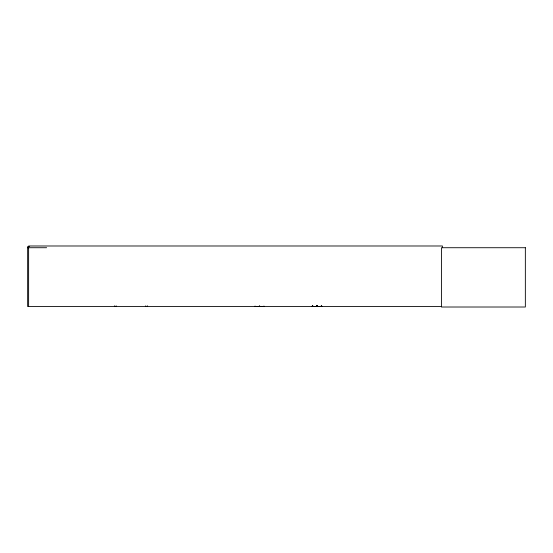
<?xml version="1.0" encoding="UTF-8"?>
<svg xmlns="http://www.w3.org/2000/svg" width="553" height="553" viewBox="0 0 553 553"><rect width="100%" height="100%" fill="white"/><g stroke="black" fill="none" stroke-linecap="round" stroke-linejoin="round"><path stroke-width="0.83" d="M312.756 306.438L312.811 306.023M321.307 306.452L312.417 306.493L312.486 306.003M321.646 306.493L321.604 306.023M312.708 306.493L312.715 306.023M321.099 306.493L321.113 306.023M29.378 246.61L27.65 246.61L27.65 306.514L441.557 306.514M27.65 247.723L46.618 247.723M312.908 306.452L312.874 306.023M321.708 306.452L321.646 306.023M442.421 247.723L442.421 245.988L28.625 245.988L28.625 306.514M321.798 306.023L321.77 306.514L312.21 306.493L312.224 306.023M321.383 306.003L321.272 306.514M317.484 305.899L317.477 306.514M317.166 305.899L317.166 306.514M317.083 305.878L317.097 306.514M316.987 305.899L316.98 306.514M316.841 305.899L316.841 306.514M316.772 305.878L316.675 306.514M316.537 305.899L316.537 306.514M312.383 306.023L312.383 306.514M263.94 306.023L263.94 306.514L255.044 306.493L255.051 306.023M259.64 305.899L259.654 306.514M259.336 305.899L259.343 306.514M147.499 305.774L147.499 306.514M145.771 305.774L145.771 306.514M116.13 305.774L116.13 306.514M114.409 305.774L114.409 306.514M525.35 247.723L441.446 247.723L441.446 307.012L525.35 307.012L525.35 247.723M317.408 306.514L317.36 305.899L317.339 306.514"/></g></svg>
